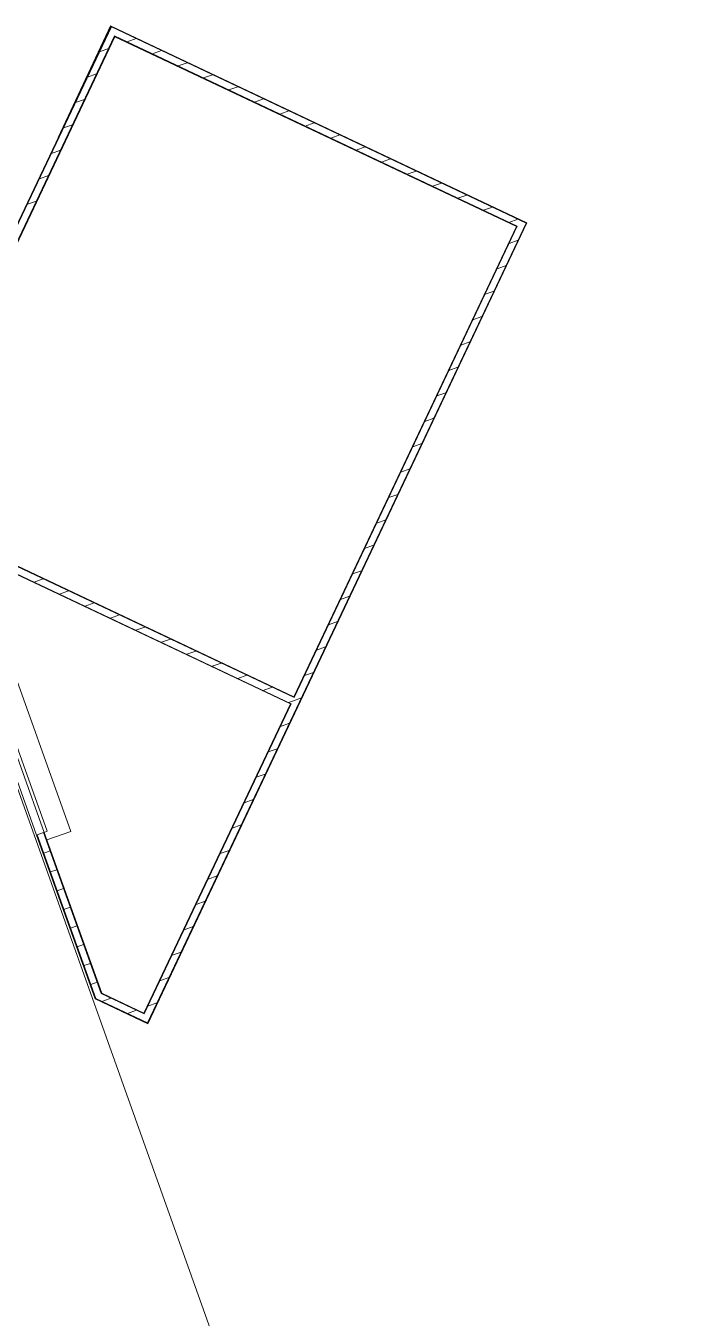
# Model space of a CAD drawing. Header units: metres. Extents: x 286532 to 329498, y 7396783 to 7466136.
# Drawn here: x 325599.97 to 325616.38, y 7397799.83 to 7397832.32 of the extents above; entities that cross this region are included whole.
import ezdxf

# ---------------------------------------------------------------- set-up
doc = ezdxf.new("R2010")
doc.units = ezdxf.units.M
doc.header["$LTSCALE"] = 10
doc.layers.get('0').update_dxf_attribs({"color": 255})
doc.layers.add('_  ARQ-AUX-001', color=1, linetype='Continuous', lineweight=5)
doc.layers.add('_AUXILIAR', color=7, linetype='Continuous', lineweight=30)

# ---------------------------------------------------------------- blocks, each defined once
blk = doc.blocks.new('ESTACAODRONE')
at = {"layer": '_  ARQ-AUX-001'}
for p, q in [((-10.385, 5.044), (-12.991, -0.32)), ((-10.378, 5.024), (-12.984, -0.34)), ((-10.398, 5.051), (-11.746, 2.258)), ((-10.385, 5.044), (-10.398, 5.051)), ((0.013, -0.007), (-10.385, 5.044)), ((-0.007, -0.013), (-10.378, 5.024)), ((-10.299, 4.797), (-12.905, -0.567)), ((-12.898, -0.587), (-10.293, 4.777)), ((-0.234, -0.092), (-10.299, 4.797)), ((-10.293, 4.777), (-0.254, -0.099)), ((-9.984, 4.644), (-9.757, 4.723)), ((-10.68, 4.403), (-10.453, 4.482)), ((-9.348, 4.335), (-9.121, 4.414)), ((-8.712, 4.026), (-8.485, 4.105)), ((-10.989, 3.767), (-10.762, 3.846)), ((-8.076, 3.717), (-7.849, 3.796)), ((-7.44, 3.408), (-7.213, 3.487)), ((-11.298, 3.131), (-11.071, 3.21)), ((-6.804, 3.099), (-6.577, 3.178)), ((-6.168, 2.79), (-5.941, 2.869)), ((-11.607, 2.495), (-11.379, 2.574)), ((-5.532, 2.481), (-5.305, 2.56)), ((-4.896, 2.172), (-4.669, 2.251)), ((-11.916, 1.859), (-11.688, 1.938)), ((-4.26, 1.863), (-4.032, 1.942)), ((-3.624, 1.554), (-3.396, 1.633)), ((-12.225, 1.223), (-11.997, 1.302)), ((-2.988, 1.245), (-2.76, 1.324)), ((-2.352, 0.937), (-2.124, 1.015)), ((-12.534, 0.587), (-12.306, 0.665)), ((-1.715, 0.628), (-1.488, 0.706)), ((-1.079, 0.319), (-0.852, 0.397)), ((-0.443, 0.01), (-0.216, 0.088)), ((-9.726, -20.023), (-0.007, -0.013)), ((-9.719, -20.043), (0.013, -0.007)), ((-0.254, -0.099), (-5.966, -11.86)), ((-5.959, -11.88), (-0.234, -0.092)), ((-0.441, -0.519), (-0.214, -0.44)), ((-0.75, -1.155), (-0.523, -1.076)), ((-1.059, -1.791), (-0.832, -1.712)), ((-1.368, -2.427), (-1.141, -2.348)), ((-1.677, -3.063), (-1.449, -2.984)), ((-1.986, -3.699), (-1.758, -3.62)), ((-2.295, -4.335), (-2.067, -4.256)), ((-2.603, -4.971), (-2.376, -4.892)), ((-2.912, -5.607), (-2.685, -5.528)), ((-3.221, -6.243), (-2.994, -6.164)), ((-3.53, -6.879), (-3.303, -6.8)), ((-3.839, -7.515), (-3.612, -7.436)), ((-5.959, -11.88), (-14.938, -7.518)), ((-5.966, -11.86), (-14.932, -7.505)), ((-4.148, -8.151), (-3.921, -8.072)), ((-6.034, -12.033), (-13.077, -8.612)), ((-13.07, -8.632), (-6.054, -12.04)), ((-4.457, -8.787), (-4.23, -8.708)), ((-12.459, -8.911), (-12.232, -8.833)), ((-11.823, -9.22), (-11.596, -9.142)), ((-4.766, -9.423), (-4.539, -9.344)), ((-11.187, -9.529), (-10.96, -9.451)), ((-10.551, -9.838), (-10.324, -9.76)), ((-9.915, -10.147), (-9.688, -10.069)), ((-5.075, -10.059), (-4.848, -9.981)), ((-9.279, -10.456), (-9.052, -10.378)), ((-11.602, -15.188), (-13.207, -10.551)), ((-8.643, -10.765), (-8.416, -10.686)), ((-5.384, -10.695), (-5.157, -10.617)), ((-13.933, -11.018), (-12.461, -15.27)), ((-13.744, -10.952), (-12.272, -15.205)), ((-12.196, -15.179), (-13.668, -10.926)), ((-8.007, -11.074), (-7.78, -10.995)), ((-7.371, -11.383), (-7.144, -11.304)), ((-5.693, -11.331), (-5.466, -11.253)), ((-6.735, -11.692), (-6.508, -11.613)), ((-6.099, -12.001), (-6.002, -11.967)), ((-6.002, -11.967), (-5.775, -11.889)), ((-6.054, -12.04), (-9.811, -19.775)), ((-9.804, -19.795), (-6.034, -12.033)), ((-6.311, -12.603), (-6.084, -12.525)), ((-6.62, -13.239), (-6.393, -13.161)), ((-6.929, -13.875), (-6.702, -13.797)), ((-7.238, -14.511), (-7.011, -14.433)), ((-12.447, -15.265), (-12.461, -15.27)), ((-12.286, -15.21), (-12.447, -15.265)), ((-11.017, -19.395), (-12.447, -15.265)), ((-12.272, -15.205), (-12.286, -15.21)), ((-10.88, -19.273), (-12.286, -15.21)), ((-12.272, -15.205), (-12.196, -15.179)), ((-10.867, -19.262), (-12.272, -15.205)), ((-12.205, -15.397), (-11.602, -15.188)), ((-7.547, -15.148), (-7.319, -15.069)), ((-12.461, -15.27), (-11.029, -19.406)), ((-12.286, -15.73), (-12.125, -15.674)), ((-7.856, -15.784), (-7.628, -15.705)), ((-12.122, -16.202), (-11.962, -16.147)), ((-8.165, -16.42), (-7.937, -16.341)), ((-11.959, -16.675), (-11.798, -16.619)), ((-11.795, -17.147), (-11.635, -17.092)), ((-8.474, -17.056), (-8.246, -16.977)), ((-11.632, -17.62), (-11.471, -17.564)), ((-8.782, -17.692), (-8.555, -17.613)), ((-11.468, -18.092), (-11.308, -18.037)), ((-11.305, -18.565), (-11.144, -18.509)), ((-9.091, -18.328), (-8.864, -18.249)), ((-11.141, -19.037), (-10.98, -18.982)), ((-9.4, -18.964), (-9.173, -18.885)), ((-11.029, -19.406), (-9.719, -20.043)), ((-9.726, -20.023), (-11.017, -19.395)), ((-9.804, -19.795), (-10.88, -19.273)), ((-9.811, -19.775), (-10.867, -19.262)), ((-10.863, -19.47), (-10.817, -19.454)), ((-10.817, -19.454), (-10.636, -19.391)), ((-10.227, -19.779), (-10, -19.7)), ((-9.709, -19.6), (-9.482, -19.521))]:
    blk.add_line(p, q, dxfattribs=at)

msp = doc.modelspace()

# ---------------------------------------------------------------- hatches: boundary and pattern name
at = {"true_color": 0xc7c8ca, "transparency": 33554585}
h = msp.add_hatch(color=9, dxfattribs=at)
h.dxf.hatch_style = 1
edge = h.paths.add_edge_path(flags=17)
edge.add_line((325790.074, 7397734.678), (325785.932, 7397725.912))
edge.add_line((325785.932, 7397725.912), (325782.709, 7397727.435))
edge.add_arc((324589.459, 7398283.744), 1316.558, 334.285771, 335.004426, ccw=False)
edge.add_arc((325750.667, 7397737.45), 35.291, 298.576, 315.0391, ccw=False)
edge.add_arc((325664.991, 7397898.481), 217.694, 294.35072, 298.10593, ccw=False)
edge.add_arc((325750.419, 7397711.129), 11.8, 244.6772, 291.536, ccw=False)
edge.add_line((325745.372, 7397700.463), (325626.659, 7397756.517))
edge.add_arc((325641.467, 7397780.806), 28.447, 197.5252, 238.6327, ccw=False)
edge.add_line((325614.34, 7397772.24), (325596.361, 7397822.673))
edge.add_line((325596.361, 7397822.673), (325593.746, 7397821.736))
edge.add_line((325593.746, 7397821.736), (325590.595, 7397830.529))
edge.add_line((325590.595, 7397830.529), (325583.062, 7397827.835))
edge.add_line((325583.062, 7397827.835), (325598.287, 7397780.985))
edge.add_arc((325581.631, 7397777.612), 16.994, -27.4093, 11.4468, ccw=False)
edge.add_line((325596.717, 7397769.789), (325590.092, 7397755.765))
edge.add_arc((325564.48, 7397765.98), 27.574, 298.0712, 338.2544, ccw=False)
edge.add_line((325577.455, 7397741.65), (325549.642, 7397730.904))
edge.add_line((325549.642, 7397730.904), (325552.333, 7397723.353))
edge.add_line((325552.333, 7397723.353), (325559.066, 7397725.765))
edge.add_line((325559.066, 7397725.765), (325560.084, 7397722.91))
edge.add_line((325560.084, 7397722.91), (325575.909, 7397728.58))
edge.add_line((325575.909, 7397728.58), (325592.006, 7397734.348))
edge.add_arc((325596.436, 7397717.203), 17.709, 63.7148, 104.4879, ccw=False)
edge.add_line((325604.278, 7397733.08), (325751.273, 7397663.679))
edge.add_arc((325737.024, 7397635.138), 31.901, 40.3337, 63.469, ccw=False)
edge.add_line((325761.341, 7397655.785), (325777.453, 7397632.456))
edge.add_line((325777.453, 7397632.456), (325786.459, 7397638.675))
edge.add_line((325786.459, 7397638.675), (325772.038, 7397659.428))
edge.add_arc((325786.19, 7397669.263), 17.234, 162.6633, 214.7953, ccw=False)
edge.add_arc((326382.672, 7397402.318), 670.607, 154.260697, 156.063624, ccw=False)
edge.add_arc((328387.63, 7396464.678), 2883.946, 154.511481, 154.77925, ccw=False)
edge.add_arc((324538.143, 7398302.986), 1381.958, 334.393847, 335.132057)
edge.add_line((325791.966, 7397721.833), (325796.581, 7397731.603))
edge.add_line((325796.581, 7397731.603), (325790.074, 7397734.678))
edge = h.paths.add_edge_path(flags=17)
edge.add_line((325790.074, 7397734.678), (325785.932, 7397725.912))
edge.add_line((325796.581, 7397731.603), (325790.074, 7397734.678))
edge.add_line((325791.966, 7397721.833), (325796.581, 7397731.603))
edge.add_arc((324538.143, 7398302.986), 1381.958, 334.393847, 335.132057)
edge.add_arc((328387.63, 7396464.678), 2883.946, 154.511481, 154.77925)
edge.add_arc((326382.672, 7397402.318), 670.607, 154.260697, 156.063624)
edge.add_arc((325786.19, 7397669.263), 17.234, 162.6633, 214.7953)
edge.add_line((325786.459, 7397638.675), (325772.038, 7397659.428))
edge.add_line((325777.453, 7397632.456), (325786.459, 7397638.675))
edge.add_line((325761.341, 7397655.785), (325777.453, 7397632.456))
edge.add_arc((325737.024, 7397635.138), 31.901, 40.3337, 63.469)
edge.add_line((325604.278, 7397733.08), (325751.273, 7397663.679))
edge.add_arc((325596.436, 7397717.203), 17.709, 63.7148, 104.4879)
edge.add_line((325575.909, 7397728.58), (325592.006, 7397734.348))
edge.add_line((325560.084, 7397722.91), (325575.909, 7397728.58))
edge.add_line((325559.066, 7397725.765), (325560.084, 7397722.91))
edge.add_line((325552.333, 7397723.353), (325559.066, 7397725.765))
edge.add_line((325549.642, 7397730.904), (325552.333, 7397723.353))
edge.add_line((325577.455, 7397741.65), (325549.642, 7397730.904))
edge.add_arc((325564.48, 7397765.98), 27.574, 298.0712, 338.2544)
edge.add_line((325596.717, 7397769.789), (325590.092, 7397755.765))
edge.add_arc((325581.631, 7397777.612), 16.994, 332.5907, 371.4468)
edge.add_line((325583.062, 7397827.835), (325598.287, 7397780.985))
edge.add_line((325590.595, 7397830.529), (325583.062, 7397827.835))
edge.add_line((325593.746, 7397821.736), (325590.595, 7397830.529))
edge.add_line((325596.361, 7397822.673), (325593.746, 7397821.736))
edge.add_line((325614.34, 7397772.24), (325596.361, 7397822.673))
edge.add_arc((325641.467, 7397780.806), 28.447, 197.5252, 238.6327)
edge.add_line((325745.372, 7397700.463), (325626.659, 7397756.517))
edge.add_arc((325750.419, 7397711.129), 11.8, 244.6772, 291.536)
edge.add_arc((325664.991, 7397898.481), 217.694, 294.35072, 298.10593)
edge.add_arc((325750.667, 7397737.45), 35.291, 298.576, 315.0391)
edge.add_arc((324589.459, 7398283.744), 1316.558, 334.285771, 335.004426)
edge.add_line((325785.932, 7397725.912), (325782.709, 7397727.435))
h.paths.add_polyline_path([(325796.581, 7397731.603), (325790.074, 7397734.678)], flags=0)

# ---------------------------------------------------------------- linework, layer by layer
at = {"layer": '_  ARQ-AUX-001'}
msp.add_lwpolyline([(325790.074, 7397734.678), (325785.932, 7397725.912), (325782.709, 7397727.435, -0.003136), (325775.638, 7397712.512, -0.071958), (325767.547, 7397706.458, -0.016387), (325754.75, 7397700.153, -0.207358), (325745.372, 7397700.463), (325626.659, 7397756.517, -0.181314), (325614.34, 7397772.24), (325596.361, 7397822.673), (325593.746, 7397821.736), (325590.595, 7397830.529), (325583.062, 7397827.835), (325598.287, 7397780.985, -0.171185), (325596.717, 7397769.789), (325590.092, 7397755.765, -0.177151), (325577.455, 7397741.65)], format="xyb", dxfattribs=at)

# ---------------------------------------------------------------- block references
at = {"layer": '_AUXILIAR', "rotation": 0.5795468206332073}
msp.add_blockref('ESTACAODRONE', (325612.548, 7397827.374), dxfattribs=at)

doc.saveas('drawing.dxf')
